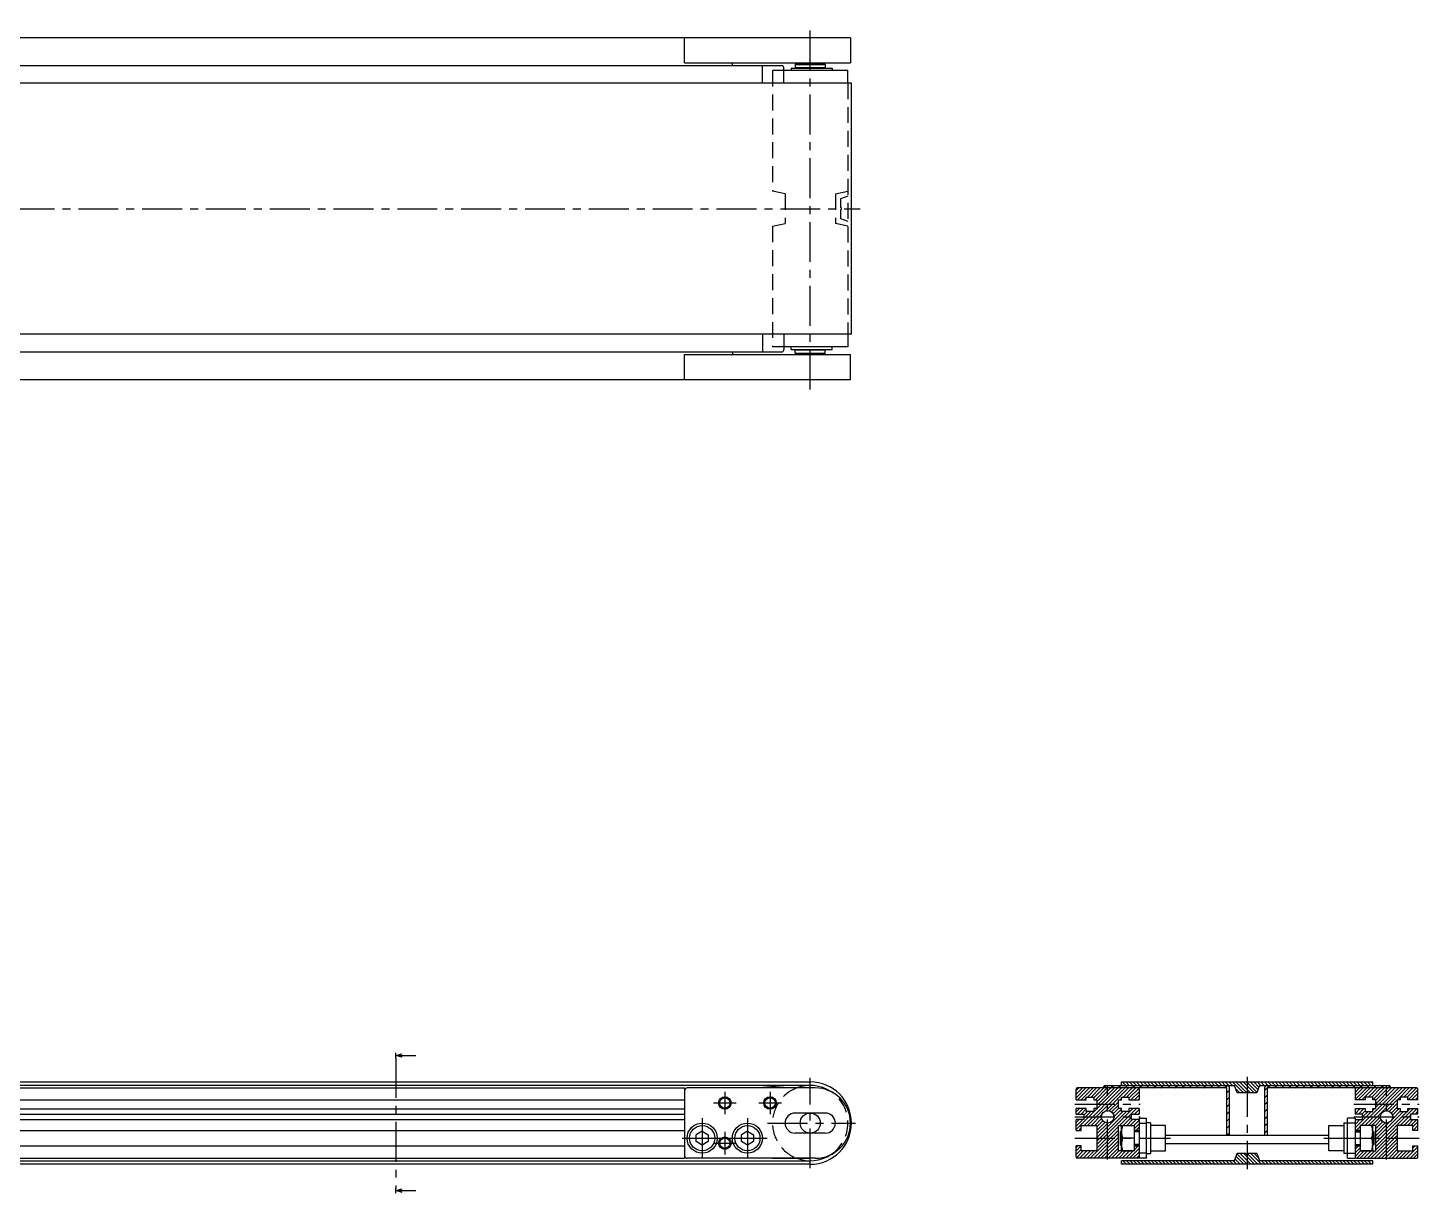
# Model space of a CAD drawing. Extents: x -2 to 1106, y -8 to 704.
# Drawn here: x 552 to 1106, y 118 to 582 of the extents above; entities that cross this region are included whole.
import ezdxf

# ---------------------------------------------------------------- set-up
doc = ezdxf.new("R2010")
doc.units = 0
doc.header["$LTSCALE"] = 0.5
doc.linetypes.add('CENTER', pattern=[50.8, 31.75, -6.35, 6.35, -6.35])
doc.linetypes.add('DASHED', pattern=[19.05, 12.7, -6.35])
doc.layers.get('0').update_dxf_attribs({"linetype": 'CONTINUOUS'})
for name, color, linetype in [('MSM_CENTER', 1, 'CENTER'), ('MSM_CONTINUOUS', 7, 'CONTINUOUS'), ('MSM_DASHED', 4, 'DASHED'), ('MSM_NARROW', 5, 'CONTINUOUS')]:
    doc.layers.add(name, color=color, linetype=linetype)

# ---------------------------------------------------------------- blocks, each defined once
blk = doc.blocks.new('_OPEN30')
at = {"color": 0, "linetype": 'BYBLOCK'}
for p, q in [((-1, 0.27), (0, 0)), ((0, 0), (-1, -0.27)), ((0, 0), (-1, 0))]:
    blk.add_line(p, q, dxfattribs=at)
blk = doc.blocks.new('*U78')
at = {"layer": 'MSM_CONTINUOUS'}
blk.add_lwpolyline([(700.71, 172.9), (706.21, 172.9)], dxfattribs=at)
at = {"layer": 'MSM_CONTINUOUS', "xscale": 2.5, "yscale": 2.5, "zscale": 2.5, "rotation": 180}
blk.add_blockref('_OPEN30', (698.21, 172.9), dxfattribs=at)
blk = doc.blocks.new('*U79')
at = {"layer": 'MSM_CONTINUOUS'}
blk.add_lwpolyline([(700.71, 119.1), (706.21, 119.1)], dxfattribs=at)
at = {"layer": 'MSM_CONTINUOUS', "xscale": 2.5, "yscale": 2.5, "zscale": 2.5, "rotation": 180}
blk.add_blockref('_OPEN30', (698.21, 119.1), dxfattribs=at)

msp = doc.modelspace()

# ---------------------------------------------------------------- linework, layer by layer
at = {"layer": 'MSM_CENTER'}
for p, q in [((863.18, 437.96), (863.18, 581.96)), ((343.28, 509.96), (883.08, 509.96)), ((698.21, 171.9), (698.21, 120.1)), ((863.18, 128), (863.18, 164)), ((1037.04, 164.4), (1037.04, 127.6)), ((829.18, 158.5), (829.18, 149.5)), ((847.18, 158.5), (847.18, 149.5)), ((981.54, 131.5), (981.54, 160.5)), ((1092.54, 131.5), (1092.54, 160.5)), ((824.68, 154), (833.68, 154)), ((842.68, 154), (851.68, 154)), ((968.54, 153.5), (994.54, 153.5)), ((1079.54, 153.5), (1105.54, 153.5)), ((820.18, 148), (820.18, 132)), ((838.18, 148), (838.18, 132)), ((846.18, 146), (881.18, 146)), ((968.54, 148.5), (994.54, 148.5)), ((1079.54, 148.5), (1105.54, 148.5)), ((812.18, 140), (828.18, 140)), ((829.18, 142.5), (829.18, 133.5)), ((830.18, 140), (846.18, 140)), ((968.54, 140), (1006.54, 140)), ((1067.54, 140), (1105.54, 140)), ((824.68, 138), (833.68, 138))]:
    msp.add_line(p, q, dxfattribs=at)
at = {"layer": 'MSM_CONTINUOUS'}
for p, q in [((879.18, 577.96), (340.18, 577.96)), ((813.18, 567.96), (813.18, 577.96)), ((879.18, 577.96), (879.18, 567.96)), ((374.62, 566.96), (851.73, 566.96)), ((813.18, 567.96), (879.18, 567.96)), ((832.18, 566.96), (832.18, 567.96)), ((844.22, 559.96), (844.22, 566.96)), ((852.73, 559.96), (852.73, 565.96)), ((878.18, 564.96), (852.73, 564.96)), ((855.53, 565.96), (871.93, 565.96)), ((855.53, 565.96), (855.53, 564.96)), ((857.38, 567.61), (857.18, 567.41)), ((857.18, 567.41), (869.18, 567.41)), ((857.18, 567.41), (857.18, 566.11)), ((857.18, 566.11), (869.18, 566.11)), ((857.38, 567.61), (868.98, 567.61)), ((857.43, 566.11), (857.43, 565.96)), ((859.18, 567.61), (859.18, 567.96)), ((867.18, 567.61), (867.18, 567.96)), ((868.93, 566.11), (868.93, 565.96)), ((868.98, 567.61), (869.18, 567.41)), ((868.98, 567.61), (869.18, 567.41)), ((869.18, 567.41), (869.18, 566.11)), ((871.93, 565.96), (871.93, 564.96)), ((878.18, 559.96), (878.18, 564.96)), ((879.58, 559.96), (346.78, 559.96)), ((879.58, 459.96), (879.58, 559.96)), ((879.58, 459.96), (346.78, 459.96)), ((844.22, 459.96), (844.22, 452.96)), ((852.73, 459.96), (852.73, 453.96)), ((878.18, 459.96), (878.18, 454.96)), ((878.18, 454.96), (852.73, 454.96)), ((855.53, 453.96), (855.53, 454.96)), ((871.93, 453.96), (871.93, 454.96)), ((374.62, 452.96), (851.73, 452.96)), ((813.18, 451.96), (879.18, 451.96)), ((813.18, 441.96), (813.18, 451.96)), ((832.18, 452.96), (832.18, 451.96)), ((855.53, 453.96), (871.93, 453.96)), ((857.18, 453.81), (869.18, 453.81)), ((857.18, 452.51), (857.18, 453.81)), ((857.18, 452.51), (869.18, 452.51)), ((857.38, 452.31), (857.18, 452.51)), ((857.38, 452.31), (868.98, 452.31)), ((857.43, 453.81), (857.43, 453.96)), ((859.18, 451.96), (859.18, 452.31)), ((867.18, 451.96), (867.18, 452.31)), ((868.93, 453.81), (868.93, 453.96)), ((868.98, 452.31), (869.18, 452.51)), ((869.18, 452.51), (869.18, 453.81)), ((879.18, 441.96), (879.18, 451.96)), ((349.18, 441.96), (879.18, 441.96)), ((698.21, 171.9), (698.21, 173.9)), ((363.18, 162.4), (863.18, 162.4)), ((863.18, 161), (363.18, 161)), ((844.29, 160.99), (852.73, 160.26)), ((980.54, 161), (1032.04, 161)), ((987.04, 162.4), (1087.04, 162.4)), ((987.04, 161), (987.04, 162.4)), ((1033.14, 158), (1032.04, 161)), ((1042.04, 161), (1040.94, 158)), ((1042.04, 161), (1093.54, 161)), ((1087.04, 161), (1087.04, 162.4)), ((413.18, 160), (813.18, 160)), ((413.18, 155.2), (813.18, 155.2)), ((813.18, 160), (813.18, 132)), ((865.18, 160), (814.18, 160)), ((852.71, 160), (852.73, 160.26)), ((969.04, 155.25), (969.04, 159.5)), ((969.04, 155.25), (973.04, 155.25)), ((1029.04, 160), (969.54, 160)), ((973.04, 155.25), (973.04, 156.35)), ((973.04, 156.35), (976.04, 156.35)), ((976.04, 156.35), (976.04, 155.25)), ((976.04, 155.25), (977.24, 155.25)), ((977.24, 155.25), (977.24, 151.75)), ((980.04, 160), (980.04, 160.5)), ((985.84, 151.75), (985.84, 155.25)), ((985.84, 155.25), (987.04, 155.25)), ((987.04, 155.25), (987.04, 156.35)), ((987.04, 156.35), (990.04, 156.35)), ((990.04, 156.35), (990.04, 155.25)), ((990.04, 155.25), (994.04, 155.25)), ((994.04, 159.5), (994.04, 155.25)), ((1029.04, 141), (1029.04, 160)), ((1030.04, 141), (1030.04, 160)), ((1036.54, 158), (1033.14, 158)), ((1040.94, 158), (1037.54, 158)), ((1044.04, 160), (1044.04, 141)), ((1045.04, 160), (1045.04, 141)), ((1104.54, 160), (1045.04, 160)), ((1080.04, 159.5), (1080.04, 155.25)), ((1084.04, 155.25), (1080.04, 155.25)), ((1087.04, 156.35), (1084.04, 156.35)), ((1084.04, 156.35), (1084.04, 155.25)), ((1087.04, 155.25), (1087.04, 156.35)), ((1088.24, 155.25), (1087.04, 155.25)), ((1088.24, 151.75), (1088.24, 155.25)), ((1094.04, 160.5), (1094.04, 160)), ((1098.04, 155.25), (1096.84, 155.25)), ((1096.84, 155.25), (1096.84, 151.75)), ((1101.04, 156.35), (1098.04, 156.35)), ((1098.04, 156.35), (1098.04, 155.25)), ((1101.04, 155.25), (1101.04, 156.35)), ((1105.04, 155.25), (1101.04, 155.25)), ((1105.04, 155.25), (1105.04, 159.5)), ((413.18, 151.7), (813.18, 151.7)), ((413.18, 149.6), (813.18, 149.6)), ((869.18, 150), (857.18, 150)), ((973.04, 151.75), (969.04, 151.75)), ((969.04, 149.6), (969.04, 151.75)), ((969.04, 149.6), (972.04, 149.6)), ((972.04, 149.6), (972.04, 147.4)), ((973.04, 150.65), (973.04, 151.75)), ((976.04, 150.65), (973.04, 150.65)), ((977.24, 151.75), (976.04, 151.75)), ((976.04, 151.75), (976.04, 150.65)), ((987.04, 151.75), (985.84, 151.75)), ((987.04, 150.65), (987.04, 151.75)), ((990.04, 150.65), (987.04, 150.65)), ((994.04, 151.75), (990.04, 151.75)), ((990.04, 151.75), (990.04, 150.65)), ((991.04, 147.4), (991.04, 149.6)), ((991.04, 149.6), (994.04, 149.6)), ((994.04, 151.75), (994.04, 149.6)), ((1080.04, 151.75), (1080.04, 149.6)), ((1080.04, 151.75), (1084.04, 151.75)), ((1083.04, 149.6), (1080.04, 149.6)), ((1083.04, 147.4), (1083.04, 149.6)), ((1084.04, 151.75), (1084.04, 150.65)), ((1084.04, 150.65), (1087.04, 150.65)), ((1087.04, 150.65), (1087.04, 151.75)), ((1087.04, 151.75), (1088.24, 151.75)), ((1096.84, 151.75), (1098.04, 151.75)), ((1098.04, 151.75), (1098.04, 150.65)), ((1098.04, 150.65), (1101.04, 150.65)), ((1101.04, 150.65), (1101.04, 151.75)), ((1101.04, 151.75), (1105.04, 151.75)), ((1105.04, 149.6), (1102.04, 149.6)), ((1102.04, 149.6), (1102.04, 147.4)), ((1105.04, 149.6), (1105.04, 151.75)), ((413.18, 147.4), (813.18, 147.4)), ((972.04, 147.4), (969.04, 147.4)), ((969.04, 143.1), (969.04, 147.4)), ((971.04, 143.1), (971.04, 145.1)), ((971.04, 145.1), (977.24, 145.1)), ((977.24, 145.1), (977.24, 134.9)), ((985.84, 134.9), (985.84, 145.1)), ((985.84, 145.1), (992.04, 145.1)), ((987.04, 135), (987.04, 145)), ((987.04, 145), (992.04, 145)), ((994.04, 147.4), (991.04, 147.4)), ((992.04, 145.1), (992.04, 134.9)), ((994.04, 148), (994.04, 132)), ((994.04, 148), (997.04, 148)), ((994.04, 146), (997.04, 146)), ((997.04, 132), (997.04, 148)), ((998.54, 146.1), (997.04, 146.1)), ((998.54, 146.1), (998.54, 133.9)), ((1004.54, 145), (998.54, 145)), ((1004.54, 135), (1004.54, 145)), ((1069.54, 145), (1075.54, 145)), ((1069.54, 135), (1069.54, 145)), ((1075.54, 146.1), (1077.04, 146.1)), ((1075.54, 146.1), (1075.54, 133.9)), ((1080.04, 148), (1077.04, 148)), ((1077.04, 132), (1077.04, 148)), ((1080.04, 146), (1077.04, 146)), ((1080.04, 148), (1080.04, 132)), ((1080.04, 147.4), (1083.04, 147.4)), ((1088.24, 145.1), (1082.04, 145.1)), ((1082.04, 145.1), (1082.04, 134.9)), ((1087.04, 145), (1082.04, 145)), ((1087.04, 135), (1087.04, 145)), ((1088.24, 134.9), (1088.24, 145.1)), ((1103.04, 145.1), (1096.84, 145.1)), ((1096.84, 145.1), (1096.84, 134.9)), ((1102.04, 147.4), (1105.04, 147.4)), ((1103.04, 143.1), (1103.04, 145.1)), ((1105.04, 143.1), (1105.04, 147.4)), ((413.18, 143.1), (813.18, 143.1)), ((820.18, 142.75), (817.8, 141.37)), ((817.8, 138.63), (817.8, 141.37)), ((820.18, 137.25), (817.8, 138.63)), ((820.18, 142.75), (822.56, 141.37)), ((822.56, 138.63), (820.18, 137.25)), ((822.56, 141.37), (822.56, 138.63)), ((838.18, 142.75), (835.8, 141.37)), ((835.8, 138.63), (835.8, 141.37)), ((838.18, 137.25), (835.8, 138.63)), ((838.18, 142.75), (840.56, 141.37)), ((840.56, 138.63), (838.18, 137.25)), ((840.56, 141.37), (840.56, 138.63)), ((869.18, 142), (857.18, 142)), ((969.04, 143.1), (971.04, 143.1)), ((986.54, 142.46), (987.04, 142.96)), ((986.54, 142.46), (986.54, 137.54)), ((992.04, 140), (987.49, 140)), ((992.04, 143.1), (994.04, 143.1)), ((994.04, 143), (992.04, 143)), ((1069.54, 141), (1004.54, 141)), ((1082.04, 143.1), (1080.04, 143.1)), ((1080.04, 143), (1082.04, 143)), ((1082.04, 140), (1086.59, 140)), ((1087.54, 142.46), (1087.04, 142.96)), ((1087.54, 142.46), (1087.54, 137.54)), ((1105.04, 143.1), (1103.04, 143.1)), ((413.18, 136.9), (813.18, 136.9)), ((971.04, 136.9), (969.04, 136.9)), ((969.04, 132.5), (969.04, 136.9)), ((971.04, 134.9), (971.04, 136.9)), ((977.24, 134.9), (971.04, 134.9)), ((992.04, 134.9), (985.84, 134.9)), ((986.54, 137.54), (987.04, 137.04)), ((987.04, 135), (992.04, 135)), ((992.04, 137), (994.04, 137)), ((994.04, 136.9), (992.04, 136.9)), ((997.04, 134), (994.04, 134)), ((997.04, 133.9), (998.54, 133.9)), ((998.54, 135), (1004.54, 135)), ((1069.54, 137.8), (1004.54, 137.8)), ((1032.04, 131), (1033.14, 134)), ((1033.14, 134), (1036.54, 134)), ((1037.54, 134), (1040.94, 134)), ((1040.94, 134), (1042.04, 131)), ((1075.54, 135), (1069.54, 135)), ((1077.04, 133.9), (1075.54, 133.9)), ((1077.04, 134), (1080.04, 134)), ((1082.04, 137), (1080.04, 137)), ((1080.04, 136.9), (1082.04, 136.9)), ((1087.04, 135), (1082.04, 135)), ((1082.04, 134.9), (1088.24, 134.9)), ((1087.54, 137.54), (1087.04, 137.04)), ((1096.84, 134.9), (1103.04, 134.9)), ((1103.04, 134.9), (1103.04, 136.9)), ((1103.04, 136.9), (1105.04, 136.9)), ((1105.04, 132.5), (1105.04, 136.9)), ((363.18, 131), (863.18, 131)), ((863.18, 129.6), (363.18, 129.6)), ((413.18, 132), (813.18, 132)), ((865.18, 132), (814.18, 132)), ((848.18, 132), (863.18, 132)), ((993.54, 132), (969.54, 132)), ((1032.04, 131), (987.04, 131)), ((987.04, 129.6), (987.04, 131)), ((1087.04, 129.6), (987.04, 129.6)), ((997.04, 132), (994.04, 132)), ((1087.04, 131), (1042.04, 131)), ((1077.04, 132), (1080.04, 132)), ((1080.54, 132), (1104.54, 132)), ((1087.04, 129.6), (1087.04, 131)), ((698.21, 118.1), (698.21, 120.1))]:
    msp.add_line(p, q, dxfattribs=at)
for centre, radius in [((829.18, 154), 2.07), ((847.18, 154), 2.07), ((863.18, 146), 4), ((981.54, 148.5), 2.5), ((1092.54, 148.5), 2.5), ((820.18, 140), 6), ((820.18, 140), 5), ((838.18, 140), 6), ((838.18, 140), 5), ((829.18, 138), 2.07)]:
    msp.add_circle(centre, radius, dxfattribs=at)
for centre, radius, start, end in [((851.73, 565.96), 1, 0, 90), ((851.73, 453.96), 1, 270, 0), ((844.25, 160.5), 0.5, 85, 90), ((863.18, 146), 15, 56.633, 111.0395), ((863.18, 146), 16.4, 270, 90), ((980.54, 160.5), 0.5, 90, 180), ((1029.04, 160), 1, 0, 90), ((1045.04, 160), 1, 90, 180), ((1093.54, 160.5), 0.5, 0, 90), ((814.18, 159), 1, 90, 180), ((865.18, 146), 14, 270, 90), ((969.54, 159.5), 0.5, 90, 180), ((993.54, 159.5), 0.5, 0, 90), ((1037.04, 158), 0.5, 0, 180), ((1080.54, 159.5), 0.5, 90, 180), ((1104.54, 159.5), 0.5, 0, 90), ((857.18, 146), 4, 90, 270), ((869.18, 146), 4, 270, 90), ((994.26, 142.5), 7.22, 159.7438, 200.2562), ((1079.82, 142.5), 7.22, 339.7438, 20.2562), ((994.26, 137.5), 7.22, 159.7438, 200.2562), ((1079.82, 137.5), 7.22, 339.7438, 20.2562), ((814.18, 133), 1, 180, 270), ((863.18, 146), 15, 248.9605, 303.367), ((1037.04, 134), 0.5, 180, 0), ((969.54, 132.5), 0.5, 180, 270), ((993.54, 132.5), 0.5, 270, 0), ((1080.54, 132.5), 0.5, 180, 270), ((1104.54, 132.5), 0.5, 270, 0)]:
    msp.add_arc(centre, radius, start, end, dxfattribs=at)
at = {"layer": 'MSM_DASHED'}
for p, q in [((852.73, 564.96), (848.18, 564.96)), ((848.18, 564.96), (848.18, 516.96)), ((878.18, 559.96), (878.18, 459.96)), ((853.18, 515.86), (848.18, 516.96)), ((853.18, 515.86), (853.18, 504.06)), ((873.18, 515.86), (878.18, 516.96)), ((873.18, 515.86), (873.18, 504.06)), ((878.18, 514.96), (875.18, 513.86)), ((875.18, 513.86), (875.18, 510.46)), ((848.18, 502.96), (853.18, 504.06)), ((878.18, 502.96), (873.18, 504.06)), ((875.18, 509.46), (875.18, 506.06)), ((875.18, 506.06), (878.18, 504.96)), ((848.18, 502.96), (848.18, 454.96)), ((852.73, 454.96), (848.18, 454.96))]:
    msp.add_line(p, q, dxfattribs=at)
for centre, radius, start, end in [((875.18, 509.96), 0.5, 270, 90), ((863.18, 146), 15, 111.0395, 248.9605), ((863.18, 146), 15, 303.367, 56.633)]:
    msp.add_arc(centre, radius, start, end, dxfattribs=at)
at = {"layer": 'MSM_NARROW'}
for p, q in [((980.04, 160.04), (981, 161)), ((982.83, 160), (983.83, 161)), ((985.66, 160), (986.66, 161)), ((987.34, 161), (987.04, 161.3)), ((988.76, 161), (987.36, 162.4)), ((988.49, 160), (989.49, 161)), ((990.17, 161), (988.77, 162.4)), ((991.59, 161), (990.19, 162.4)), ((991.32, 160), (992.32, 161)), ((993, 161), (991.6, 162.4)), ((994.42, 161), (993.02, 162.4)), ((994.14, 160), (995.14, 161)), ((995.83, 161), (994.43, 162.4)), ((997.24, 161), (995.84, 162.4)), ((996.97, 160), (997.97, 161)), ((998.66, 161), (997.26, 162.4)), ((1000.07, 161), (998.67, 162.4)), ((999.8, 160), (1000.8, 161)), ((1001.49, 161), (1000.09, 162.4)), ((1002.9, 161), (1001.5, 162.4)), ((1002.63, 160), (1003.63, 161)), ((1004.31, 161), (1002.91, 162.4)), ((1005.73, 161), (1004.33, 162.4)), ((1005.46, 160), (1006.46, 161)), ((1007.14, 161), (1005.74, 162.4)), ((1008.56, 161), (1007.16, 162.4)), ((1008.29, 160), (1009.29, 161)), ((1009.97, 161), (1008.57, 162.4)), ((1011.39, 161), (1009.99, 162.4)), ((1011.12, 160), (1012.12, 161)), ((1012.8, 161), (1011.4, 162.4)), ((1014.21, 161), (1012.81, 162.4)), ((1013.94, 160), (1014.94, 161)), ((1015.63, 161), (1014.23, 162.4)), ((1017.04, 161), (1015.64, 162.4)), ((1016.77, 160), (1017.77, 161)), ((1018.46, 161), (1017.06, 162.4)), ((1019.87, 161), (1018.47, 162.4)), ((1019.6, 160), (1020.6, 161)), ((1021.29, 161), (1019.89, 162.4)), ((1022.7, 161), (1021.3, 162.4)), ((1022.43, 160), (1023.43, 161)), ((1024.11, 161), (1022.71, 162.4)), ((1025.53, 161), (1024.13, 162.4)), ((1025.26, 160), (1026.26, 161)), ((1026.94, 161), (1025.54, 162.4)), ((1028.36, 161), (1026.96, 162.4)), ((1028.09, 160), (1029.08, 161)), ((1029.77, 161), (1028.37, 162.4)), ((1031.18, 161), (1029.78, 162.4)), ((1035.6, 158), (1031.2, 162.4)), ((1036.67, 158.34), (1032.61, 162.4)), ((1038.43, 158), (1034.03, 162.4)), ((1039.84, 158), (1035.44, 162.4)), ((1041.03, 158.23), (1036.86, 162.4)), ((1041.4, 159.27), (1038.27, 162.4)), ((1041.78, 160.3), (1039.68, 162.4)), ((1042.5, 161), (1041.1, 162.4)), ((1043.91, 161), (1042.51, 162.4)), ((1045.33, 161), (1043.93, 162.4)), ((1045.06, 160), (1046.06, 161)), ((1046.74, 161), (1045.34, 162.4)), ((1048.16, 161), (1046.76, 162.4)), ((1047.88, 160), (1048.88, 161)), ((1049.57, 161), (1048.17, 162.4)), ((1050.98, 161), (1049.58, 162.4)), ((1050.71, 160), (1051.71, 161)), ((1052.4, 161), (1051, 162.4)), ((1053.81, 161), (1052.41, 162.4)), ((1053.54, 160), (1054.54, 161)), ((1055.23, 161), (1053.83, 162.4)), ((1056.64, 161), (1055.24, 162.4)), ((1056.37, 160), (1057.37, 161)), ((1058.05, 161), (1056.65, 162.4)), ((1059.47, 161), (1058.07, 162.4)), ((1059.2, 160), (1060.2, 161)), ((1060.88, 161), (1059.48, 162.4)), ((1062.3, 161), (1060.9, 162.4)), ((1062.03, 160), (1063.03, 161)), ((1063.71, 161), (1062.31, 162.4)), ((1065.13, 161), (1063.73, 162.4)), ((1064.86, 160), (1065.86, 161)), ((1066.54, 161), (1065.14, 162.4)), ((1067.95, 161), (1066.55, 162.4)), ((1067.68, 160), (1068.68, 161)), ((1069.37, 161), (1067.97, 162.4)), ((1070.78, 161), (1069.38, 162.4)), ((1070.51, 160), (1071.51, 161)), ((1072.2, 161), (1070.8, 162.4)), ((1073.61, 161), (1072.21, 162.4)), ((1073.34, 160), (1074.34, 161)), ((1075.03, 161), (1073.63, 162.4)), ((1076.44, 161), (1075.04, 162.4)), ((1076.17, 160), (1077.17, 161)), ((1077.85, 161), (1076.45, 162.4)), ((1079.27, 161), (1077.87, 162.4)), ((1079, 160), (1080, 161)), ((1080.68, 161), (1079.28, 162.4)), ((1082.1, 161), (1080.7, 162.4)), ((1081.83, 160), (1082.83, 161)), ((1083.51, 161), (1082.11, 162.4)), ((1084.92, 161), (1083.52, 162.4)), ((1084.65, 160), (1085.65, 161)), ((1086.34, 161), (1084.94, 162.4)), ((1087.04, 161.71), (1086.35, 162.4)), ((1087.48, 160), (1088.48, 161)), ((1090.31, 160), (1091.31, 161)), ((1093.14, 160), (1093.94, 160.8)), ((969.04, 158.94), (970.1, 160)), ((969.04, 157.52), (971.52, 160)), ((969.04, 156.11), (972.93, 160)), ((969.04, 143.38), (985.66, 160)), ((969.6, 155.25), (974.35, 160)), ((971.01, 155.25), (975.76, 160)), ((972.17, 145.1), (987.07, 160)), ((972.42, 155.25), (973.04, 155.87)), ((973.52, 156.35), (977.17, 160)), ((973.59, 145.1), (988.49, 160)), ((974.94, 156.35), (978.59, 160)), ((976.04, 156.04), (980, 160)), ((976.67, 155.25), (981.42, 160)), ((977.24, 154.41), (982.83, 160)), ((977.24, 153), (984.25, 160)), ((980.78, 150.88), (989.9, 160)), ((986.57, 155.25), (987.04, 155.72)), ((987.67, 156.35), (991.32, 160)), ((989.08, 156.35), (992.73, 160)), ((990.04, 155.9), (993.94, 159.8)), ((990.81, 155.25), (994.04, 158.48)), ((992.22, 155.25), (994.04, 157.07)), ((993.64, 155.25), (994.04, 155.65)), ((1029.04, 158.13), (1030.04, 159.13)), ((1029.04, 155.3), (1030.04, 156.3)), ((1034.18, 158), (1032.54, 159.65)), ((1044.04, 158.98), (1045.04, 159.98)), ((1044.04, 156.16), (1045.04, 157.16)), ((1080.04, 158.22), (1081.83, 160)), ((1080.04, 156.8), (1083.24, 160)), ((1080.04, 155.39), (1084.65, 160)), ((1080.07, 159.65), (1080.39, 159.98)), ((1081.32, 155.25), (1086.07, 160)), ((1082.48, 145.1), (1097.38, 160)), ((1082.73, 155.25), (1087.48, 160)), ((1083.9, 145.1), (1098.8, 160)), ((1085.25, 156.35), (1088.9, 160)), ((1085.31, 145.1), (1100.21, 160)), ((1086.66, 156.35), (1090.31, 160)), ((1087.04, 155.32), (1091.73, 160)), ((1088.24, 155.1), (1093.14, 160)), ((1088.24, 153.69), (1094.55, 160)), ((1088.24, 152.27), (1095.97, 160)), ((1092.62, 151), (1096.84, 155.22)), ((1096.87, 155.25), (1101.62, 160)), ((1099.39, 156.35), (1103.04, 160)), ((1100.8, 156.35), (1104.45, 160)), ((1101.12, 155.25), (1105.04, 159.17)), ((1102.53, 155.25), (1105.04, 157.76)), ((1103.95, 155.25), (1105.04, 156.35)), ((969.04, 150.45), (970.34, 151.75)), ((969.6, 149.6), (971.75, 151.75)), ((971.02, 149.6), (973.04, 151.62)), ((972.04, 149.21), (973.48, 150.65)), ((972.04, 147.8), (974.9, 150.65)), ((977.24, 137.44), (991.55, 151.75)), ((977.24, 140.27), (987.62, 150.65)), ((977.24, 138.85), (989.04, 150.65)), ((982.22, 150.91), (985.84, 154.52)), ((983.15, 150.42), (985.84, 153.11)), ((983.77, 149.63), (985.89, 151.75)), ((984.04, 148.48), (987.04, 151.48)), ((986.32, 145.1), (992.97, 151.75)), ((990.04, 151.65), (990.14, 151.75)), ((992.23, 149.6), (994.04, 151.41)), ((993.64, 149.6), (994.04, 150)), ((1029.04, 152.47), (1030.04, 153.47)), ((1029.04, 149.64), (1030.04, 150.64)), ((1044.04, 153.33), (1045.04, 154.33)), ((1044.04, 150.5), (1045.04, 151.5)), ((1080.04, 151.14), (1080.65, 151.75)), ((1080.04, 149.73), (1082.06, 151.75)), ((1080.04, 144.07), (1086.62, 150.65)), ((1081.33, 149.6), (1083.48, 151.75)), ((1082.74, 149.6), (1084.04, 150.9)), ((1083.04, 148.49), (1085.2, 150.65)), ((1087.04, 151.07), (1087.72, 151.75)), ((1088.24, 136.72), (1103.27, 151.75)), ((1088.24, 139.55), (1099.35, 150.65)), ((1088.24, 138.13), (1100.76, 150.65)), ((1093.74, 150.7), (1096.84, 153.8)), ((1094.5, 150.05), (1096.84, 152.39)), ((1094.87, 147.59), (1098.04, 150.76)), ((1094.97, 149.1), (1097.62, 151.75)), ((1101.04, 150.93), (1101.86, 151.75)), ((1102.54, 149.6), (1104.69, 151.75)), ((1103.95, 149.6), (1105.04, 150.69)), ((969.04, 146.21), (970.23, 147.4)), ((969.04, 144.8), (971.65, 147.4)), ((975, 145.1), (979.16, 149.26)), ((976.42, 145.1), (979.14, 147.82)), ((977.24, 144.51), (979.62, 146.89)), ((977.24, 143.1), (980.41, 146.27)), ((977.24, 141.68), (981.56, 146)), ((977.24, 136.03), (985.84, 144.63)), ((987.73, 145.1), (991.04, 148.41)), ((989.14, 145.1), (991.44, 147.4)), ((990.56, 145.1), (992.86, 147.4)), ((991.97, 145.1), (994.04, 147.17)), ((992.04, 143.75), (994.04, 145.75)), ((992.8, 143.1), (994.04, 144.34)), ((1029.04, 146.81), (1030.04, 147.81)), ((1029.04, 143.98), (1030.04, 144.98)), ((1044.04, 147.67), (1045.04, 148.67)), ((1044.04, 144.84), (1045.04, 145.84)), ((1080.04, 146.9), (1080.54, 147.4)), ((1080.04, 145.49), (1081.95, 147.4)), ((1080.48, 143.1), (1082.04, 144.66)), ((1086.72, 145.1), (1090.04, 148.42)), ((1088.14, 145.1), (1090.34, 147.31)), ((1088.24, 143.79), (1090.99, 146.54)), ((1088.24, 140.96), (1093.45, 146.17)), ((1088.24, 142.37), (1091.94, 146.07)), ((1098.04, 145.1), (1102.04, 149.1)), ((1099.45, 145.1), (1102.04, 147.69)), ((1100.87, 145.1), (1103.17, 147.4)), ((1102.28, 145.1), (1104.58, 147.4)), ((1103.04, 144.45), (1105.04, 146.45)), ((1103.11, 143.1), (1105.04, 145.03)), ((970.17, 143.1), (971.04, 143.97)), ((974.63, 132), (985.84, 143.21)), ((976.04, 132), (985.84, 141.8)), ((977.46, 132), (985.84, 140.38)), ((978.87, 132), (985.84, 138.97)), ((987.04, 142.46), (986.54, 142.46)), ((994.04, 142.46), (992.04, 142.46)), ((1029.04, 141.16), (1030.04, 142.16)), ((1044.04, 142.01), (1045.04, 143.01)), ((1080.04, 142.46), (1082.04, 142.46)), ((1081.9, 143.1), (1082.04, 143.24)), ((1086.35, 132), (1096.84, 142.49)), ((1087.04, 142.46), (1087.54, 142.46)), ((1087.77, 132), (1096.84, 141.07)), ((1088.24, 135.3), (1096.84, 143.9)), ((1089.18, 132), (1096.84, 139.66)), ((1104.52, 143.1), (1105.04, 143.62)), ((969.04, 136.31), (969.63, 136.9)), ((969.04, 134.9), (971.04, 136.9)), ((969.04, 133.48), (971.04, 135.48)), ((969.16, 132.18), (971.87, 134.9)), ((970.39, 132), (973.29, 134.9)), ((971.8, 132), (974.7, 134.9)), ((973.22, 132), (976.12, 134.9)), ((980.29, 132), (985.84, 137.55)), ((981.7, 132), (985.84, 136.14)), ((983.12, 132), (986.02, 134.9)), ((984.53, 132), (987.43, 134.9)), ((985.94, 132), (988.84, 134.9)), ((987.04, 137.54), (986.54, 137.54)), ((987.36, 132), (990.26, 134.9)), ((988.77, 132), (991.67, 134.9)), ((990.19, 132), (994.04, 135.85)), ((991.6, 132), (994.04, 134.44)), ((994.04, 137.54), (992.04, 137.54)), ((992.04, 136.68), (992.26, 136.9)), ((992.04, 135.27), (993.67, 136.9)), ((993.01, 132), (994.04, 133.03)), ((1037.13, 129.6), (1033.03, 133.7)), ((1038.54, 129.6), (1034.14, 134)), ((1039.96, 129.6), (1035.56, 134)), ((1041.37, 129.6), (1037.36, 133.61)), ((1042.79, 129.6), (1038.39, 134)), ((1041.6, 132.2), (1039.8, 134)), ((1080.04, 137.54), (1082.04, 137.54)), ((1080.04, 135.59), (1081.35, 136.9)), ((1080.04, 134.17), (1082.04, 136.17)), ((1080.04, 132.76), (1082.18, 134.9)), ((1080.7, 132), (1083.6, 134.9)), ((1082.11, 132), (1085.01, 134.9)), ((1083.52, 132), (1086.42, 134.9)), ((1084.94, 132), (1087.84, 134.9)), ((1087.04, 137.54), (1087.54, 137.54)), ((1090.6, 132), (1096.84, 138.25)), ((1092.01, 132), (1096.84, 136.83)), ((1093.42, 132), (1096.84, 135.42)), ((1094.84, 132), (1097.74, 134.9)), ((1096.25, 132), (1099.15, 134.9)), ((1097.67, 132), (1100.57, 134.9)), ((1099.08, 132), (1101.98, 134.9)), ((1100.49, 132), (1105.04, 136.55)), ((1101.91, 132), (1105.04, 135.13)), ((1103.04, 135.96), (1103.98, 136.9)), ((1103.32, 132), (1105.04, 133.72)), ((987.63, 129.6), (987.04, 130.19)), ((989.05, 129.6), (987.65, 131)), ((990.46, 129.6), (989.06, 131)), ((991.87, 129.6), (990.47, 131)), ((993.29, 129.6), (991.89, 131)), ((994.7, 129.6), (993.3, 131)), ((996.12, 129.6), (994.72, 131)), ((997.53, 129.6), (996.13, 131)), ((998.94, 129.6), (997.54, 131)), ((1000.36, 129.6), (998.96, 131)), ((1001.77, 129.6), (1000.37, 131)), ((1003.19, 129.6), (1001.79, 131)), ((1004.6, 129.6), (1003.2, 131)), ((1006.02, 129.6), (1004.62, 131)), ((1007.43, 129.6), (1006.03, 131)), ((1008.84, 129.6), (1007.44, 131)), ((1010.26, 129.6), (1008.86, 131)), ((1011.67, 129.6), (1010.27, 131)), ((1013.09, 129.6), (1011.69, 131)), ((1014.5, 129.6), (1013.1, 131)), ((1015.92, 129.6), (1014.52, 131)), ((1017.33, 129.6), (1015.93, 131)), ((1018.74, 129.6), (1017.34, 131)), ((1020.16, 129.6), (1018.76, 131)), ((1021.57, 129.6), (1020.17, 131)), ((1022.99, 129.6), (1021.59, 131)), ((1024.4, 129.6), (1023, 131)), ((1025.82, 129.6), (1024.42, 131)), ((1027.23, 129.6), (1025.83, 131)), ((1028.64, 129.6), (1027.24, 131)), ((1030.06, 129.6), (1028.66, 131)), ((1031.47, 129.6), (1030.07, 131)), ((1032.89, 129.6), (1031.49, 131)), ((1034.3, 129.6), (1032.27, 131.63)), ((1035.71, 129.6), (1032.65, 132.66)), ((1044.2, 129.6), (1042.8, 131)), ((1045.61, 129.6), (1044.21, 131)), ((1047.03, 129.6), (1045.63, 131)), ((1048.44, 129.6), (1047.04, 131)), ((1049.86, 129.6), (1048.46, 131)), ((1051.27, 129.6), (1049.87, 131)), ((1052.69, 129.6), (1051.29, 131)), ((1054.1, 129.6), (1052.7, 131)), ((1055.51, 129.6), (1054.11, 131)), ((1056.93, 129.6), (1055.53, 131)), ((1058.34, 129.6), (1056.94, 131)), ((1059.76, 129.6), (1058.36, 131)), ((1061.17, 129.6), (1059.77, 131)), ((1062.58, 129.6), (1061.18, 131)), ((1064, 129.6), (1062.6, 131)), ((1065.41, 129.6), (1064.01, 131)), ((1066.83, 129.6), (1065.43, 131)), ((1068.24, 129.6), (1066.84, 131)), ((1069.66, 129.6), (1068.26, 131)), ((1071.07, 129.6), (1069.67, 131)), ((1072.48, 129.6), (1071.08, 131)), ((1073.9, 129.6), (1072.5, 131)), ((1075.31, 129.6), (1073.91, 131)), ((1076.73, 129.6), (1075.33, 131)), ((1078.14, 129.6), (1076.74, 131)), ((1079.56, 129.6), (1078.16, 131)), ((1080.97, 129.6), (1079.57, 131)), ((1082.38, 129.6), (1080.98, 131)), ((1083.8, 129.6), (1082.4, 131)), ((1085.21, 129.6), (1083.81, 131)), ((1086.63, 129.6), (1085.23, 131)), ((1087.04, 130.6), (1086.64, 131)), ((1104.83, 132.09), (1104.95, 132.21))]:
    msp.add_line(p, q, dxfattribs=at)
for centre in [(829.18, 154), (847.18, 154), (829.18, 138)]:
    msp.add_circle(centre, 2.5, dxfattribs=at)

# ---------------------------------------------------------------- block references
at = {"layer": 'MSM_CONTINUOUS'}
for name in ['*U78', '*U79']:
    msp.add_blockref(name, (0, 0), dxfattribs=at)

doc.saveas('drawing.dxf')
